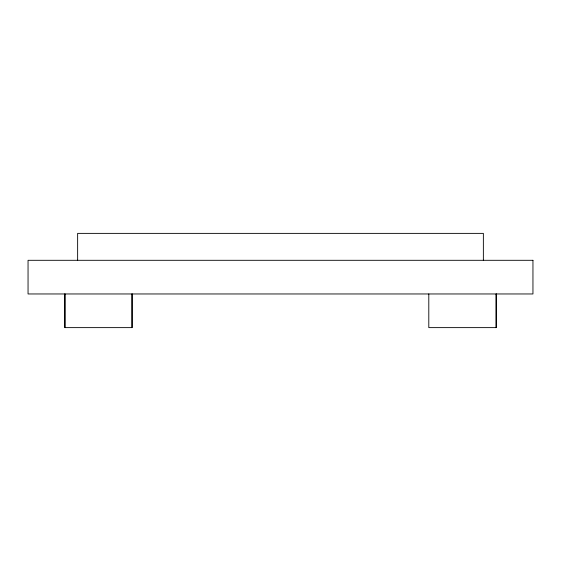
<?xml version="1.0" encoding="UTF-8"?>
<svg xmlns="http://www.w3.org/2000/svg" width="561" height="561" viewBox="0 0 561 561"><rect width="100%" height="100%" fill="white"/><g stroke="black" fill="none" stroke-linecap="round" stroke-linejoin="round"><path stroke-width="0.84" d="M496.24 293.964L496.24 327.624L428.8 327.624L428.8 293.964M496.12 293.964L496.12 327.624M483.365 260.304L483.365 233.376L77.635 233.376L77.635 260.304M132.2 293.964L132.2 327.624L64.88 327.624L64.88 293.964M131.891 293.964L131.891 327.624M64.95 293.964L64.95 327.624M532.95 260.304L28.05 260.304L28.05 293.964L532.95 293.964L532.95 260.304"/></g></svg>
